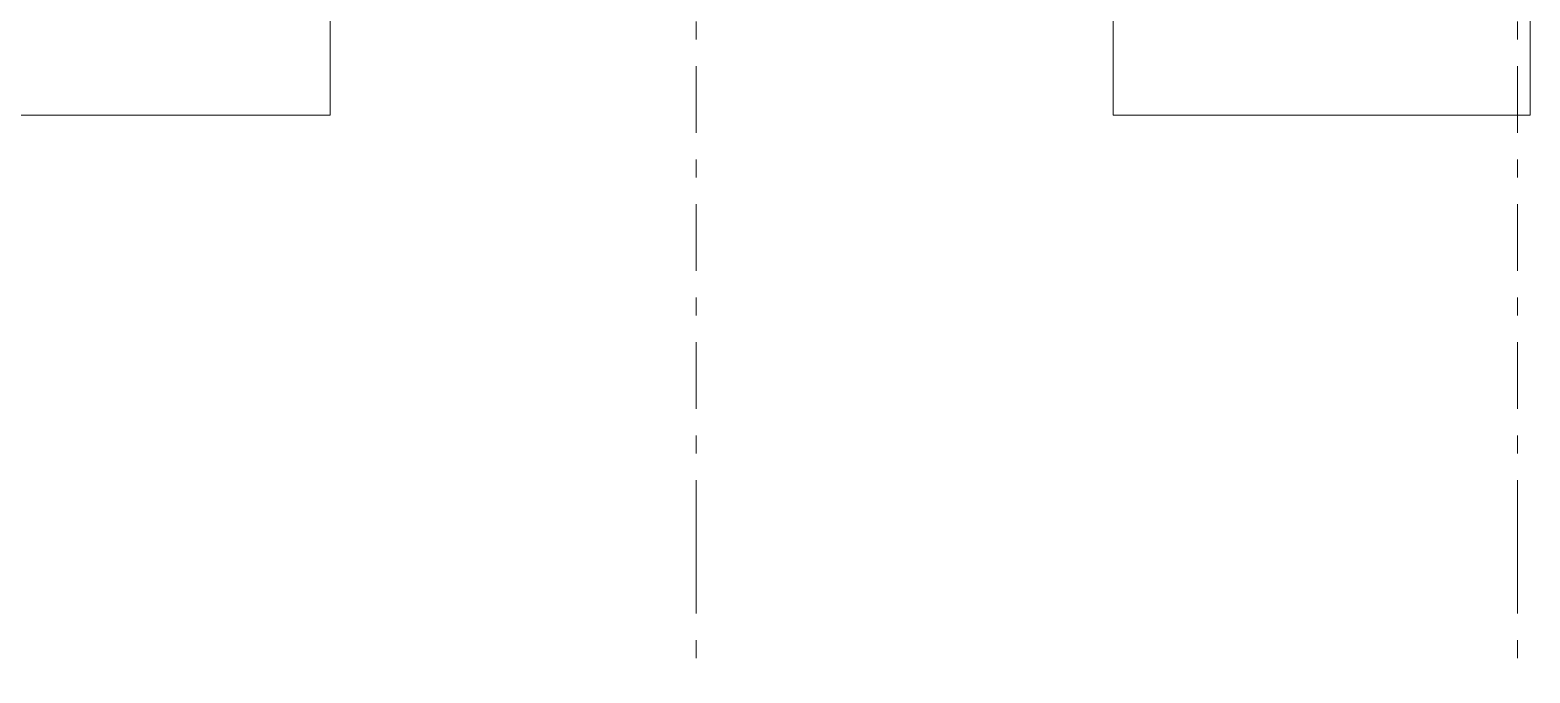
# Model space of a CAD drawing. Header units: millimetres. Extents: x 18162 to 7085488, y 72188 to 247925.
# Drawn here: x 985781 to 997656, y 74247 to 79343 of the extents above; entities that cross this region are included whole.
import ezdxf
from ezdxf.enums import TextEntityAlignment as Align

# ---------------------------------------------------------------- set-up
doc = ezdxf.new("R2010")
doc.units = ezdxf.units.MM
doc.header["$MEASUREMENT"] = 0
doc.linetypes.add('Double Dashed', pattern=[1093.611073, 529.166651, -211.666656, 141.111112, -211.666656])
doc.layers.add('Structural - Bearing', color=7, linetype='Continuous')
doc.layers.add('Structural - Grid', color=7, linetype='Continuous')
doc.styles.add('GENERATED_STYLE_3', font='', dxfattribs={"width": 0.8})
doc.styles.get('GENERATED_STYLE_3').set_extended_font_data('ISOCPEUR MON')

# ---------------------------------------------------------------- blocks, each defined once
blk = doc.blocks.new('Standard grid marker[343]_3', base_point=(997556, 74247))
at = {"layer": 'Structural - Grid', "color": 13, "linetype": 'Double Dashed', "lineweight": 13}
for q in [(997556, 101909), (997556, 74247)]:
    blk.add_line((997556, 75247), q, dxfattribs=at)
at = {"layer": 'Structural - Grid', "color": 13, "lineweight": 13, "style": 'GENERATED_STYLE_3'}
blk.add_attdef('AC_MarkerText_1', text='', height=250, rotation=180, dxfattribs=at).set_placement((997556, 103084), align=Align.TOP_CENTER)
blk = doc.blocks.new('Standard grid marker[344]_3', base_point=(991056, 74247))
at = {"layer": 'Structural - Grid', "color": 13, "linetype": 'Double Dashed', "lineweight": 13}
for q in [(991056, 101909), (991056, 74247)]:
    blk.add_line((991056, 75247), q, dxfattribs=at)
at = {"layer": 'Structural - Grid', "color": 13, "lineweight": 13, "style": 'GENERATED_STYLE_3'}
blk.add_attdef('AC_MarkerText_1', text='', height=250, rotation=180, dxfattribs=at).set_placement((991056, 103084), align=Align.TOP_CENTER)

msp = doc.modelspace()

# ---------------------------------------------------------------- linework, layer by layer
at = {"layer": 'Structural - Bearing', "color": 7, "linetype": 'Continuous', "lineweight": 13, "flags": 128}
for points in [[(988155.7, 78668.9), (980555.7, 78668.9), (980555.7, 80268.9), (988155.7, 80268.9)], [(997655.7, 78668.9), (994355.7, 78668.9), (994355.7, 80268.9), (997655.7, 80268.9)]]:
    msp.add_lwpolyline(points, close=True, dxfattribs=at)

# ---------------------------------------------------------------- block references
at = {"layer": 'Structural - Grid', "color": 13, "linetype": 'Continuous', "lineweight": 13}
for name, p in [('Standard grid marker[344]_3', (991055.7, 74247.3)), ('Standard grid marker[343]_3', (997555.7, 74247.3))]:
    msp.add_blockref(name, p, dxfattribs=at)

doc.saveas('drawing.dxf')
